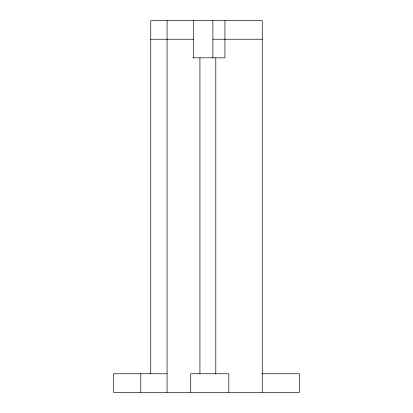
<?xml version="1.0" encoding="UTF-8"?>
<svg xmlns="http://www.w3.org/2000/svg" width="413" height="413" viewBox="0 0 413 413"><rect width="100%" height="100%" fill="white"/><g stroke="black" fill="none" stroke-linecap="round" stroke-linejoin="round"><path stroke-width="0.62" d="M150.745 39.235L193.46 39.235M212.891 39.235L262.255 39.235M192.938 57.82L224.94 57.82L224.94 20.65M167.074 373.765L113.575 373.765L113.575 392.35L299.425 392.35L299.425 373.765L261.945 373.765M262.255 392.35L262.255 20.65L150.745 20.65L150.745 373.765M228.802 392.35L228.802 373.765L190.729 373.765L190.729 392.35M215.792 57.82L215.792 373.765M212.891 20.65L212.891 57.82M199.928 57.82L199.928 373.765M193.46 20.65L193.46 57.82M167.074 20.65L167.074 392.35M140.792 373.765L140.792 392.35"/></g></svg>
